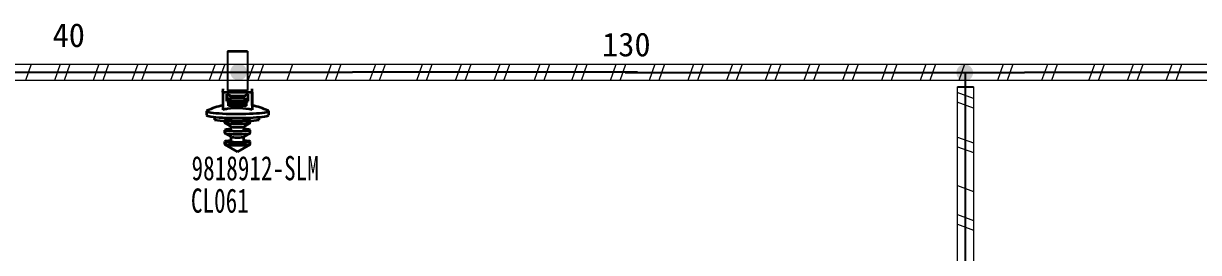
# Model space of a CAD drawing. Header units: millimetres. Extents: x 17 to 3784, y 12 to 1382.
# Drawn here: x 1948.8 to 2020.3, y 1071.8 to 1085.7 of the extents above; entities that cross this region are included whole.
import ezdxf

# ---------------------------------------------------------------- set-up
doc = ezdxf.new("R2010")
doc.units = ezdxf.units.MM
doc.layers.add('ENT', color=7, linetype='Continuous', lineweight=18)
doc.layers.add('粗实线层', color=7, linetype='Continuous', lineweight=35)
doc.styles.add('FangSong_GB2312_Style', font='simfang.ttf')
doc.styles.add('foton', font='', dxfattribs={"width": 0.7})
doc.styles.get('foton').set_extended_font_data('宋体')

msp = doc.modelspace()

# ---------------------------------------------------------------- hatches: boundary and pattern name
h = msp.add_hatch(color=0)
edge = h.paths.add_edge_path(flags=0)
edge.add_arc((1961.893, 1082.795), 0.507, 180, 540)
h = msp.add_hatch(color=0)
edge = h.paths.add_edge_path(flags=0)
edge.add_arc((2006.061, 1082.753), 0.507, 180, 540)

# ---------------------------------------------------------------- linework, layer by layer
at = {"color": 0}
for p, q in [((1961.215, 1084.056), (1961.219, 1081.666)), ((1962.438, 1084.055), (1962.437, 1081.666))]:
    msp.add_line(p, q, dxfattribs=at)
at = {"color": 0, "lineweight": 35, "ltscale": 0.137499}
for p, q in [((1961.215, 1084.056), (1962.438, 1084.055)), ((1961.219, 1081.666), (1962.437, 1081.666))]:
    msp.add_line(p, q, dxfattribs=at)
at = {"color": 0, "lineweight": 35, "ltscale": 0.021804}
for p, q in [((1960.939, 1081.579), (1960.947, 1081.772)), ((1962.711, 1081.578), (1962.719, 1081.771)), ((1961.191, 1081.22), (1961.183, 1081.027)), ((1961.279, 1081.22), (1961.271, 1081.027)), ((1961.279, 1080.933), (1961.271, 1080.74)), ((1962.387, 1081.22), (1962.379, 1081.027))]:
    msp.add_line(p, q, dxfattribs=at)
at = {"color": 0, "lineweight": 35, "ltscale": 0.199999}
msp.add_line((1960.939, 1081.579), (1962.711, 1081.578), dxfattribs=at)
at = {"color": 0, "lineweight": 35, "ltscale": 0.120856}
for p, q in [((1960.939, 1081.579), (1960.939, 1080.508)), ((1962.711, 1081.578), (1962.711, 1080.508))]:
    msp.add_line(p, q, dxfattribs=at)
at = {"color": 0, "lineweight": 35, "ltscale": 0.047321}
for p, q in [((1961.183, 1081.027), (1961.183, 1081.446)), ((1962.467, 1081.027), (1962.467, 1081.446))]:
    msp.add_line(p, q, dxfattribs=at)
at = {"color": 0, "lineweight": 35, "ltscale": 0.014999}
msp.add_line((1961.315, 1081.446), (1961.183, 1081.446), dxfattribs=at)
at = {"color": 0, "lineweight": 35, "ltscale": 0.025537}
msp.add_line((1961.191, 1081.22), (1961.191, 1081.446), dxfattribs=at)
at = {"color": 0, "lineweight": 35, "ltscale": 0.012451}
for p, q in [((1961.315, 1081.446), (1961.315, 1081.336)), ((1962.334, 1081.446), (1962.334, 1081.336)), ((1961.381, 1081.012), (1961.381, 1080.901)), ((1962.267, 1081.011), (1962.267, 1080.901))]:
    msp.add_line(p, q, dxfattribs=at)
at = {"color": 0, "lineweight": 35, "ltscale": 0.012463}
msp.add_line((1962.339, 1081.446), (1962.334, 1081.336), dxfattribs=at)
at = {"color": 0, "lineweight": 35, "ltscale": 0.015}
msp.add_line((1962.467, 1081.446), (1962.334, 1081.446), dxfattribs=at)
at = {"color": 0, "lineweight": 35, "ltscale": 0.113794}
msp.add_line((1962.719, 1080.763), (1962.719, 1081.771), dxfattribs=at)
msp.add_line((2005.617, 1081.893), (2006.594, 1081.893))
at = {"color": 0, "lineweight": 35, "ltscale": 0.010001}
for p, q in [((1961.183, 1081.027), (1961.271, 1081.027)), ((1962.379, 1081.027), (1962.467, 1081.027))]:
    msp.add_line(p, q, dxfattribs=at)
at = {"color": 0, "lineweight": 35, "ltscale": 0.01}
msp.add_line((1961.191, 1081.22), (1961.279, 1081.22), dxfattribs=at)
at = {"color": 0, "lineweight": 35, "ltscale": 0.032373}
for p, q in [((1961.271, 1080.74), (1961.271, 1081.027)), ((1961.279, 1080.933), (1961.279, 1081.22))]:
    msp.add_line(p, q, dxfattribs=at)
at = {"color": 0, "lineweight": 35, "ltscale": 0.124999}
msp.add_line((1962.379, 1080.74), (1961.271, 1080.74), dxfattribs=at)
at = {"color": 0, "lineweight": 35, "ltscale": 0.01149}
msp.add_line((1961.381, 1080.933), (1961.279, 1080.933), dxfattribs=at)
at = {"color": 0, "lineweight": 35, "ltscale": 0.114999}
msp.add_line((1962.334, 1081.336), (1961.315, 1081.336), dxfattribs=at)
at = {"color": 0, "lineweight": 35, "ltscale": 0.002181}
for p, q in [((1961.382, 1081.031), (1961.381, 1081.012)), ((1962.268, 1081.031), (1962.267, 1081.011))]:
    msp.add_line(p, q, dxfattribs=at)
at = {"color": 0, "lineweight": 35, "ltscale": 0.099998}
for p, q in [((1961.381, 1081.012), (1962.267, 1081.011)), ((1961.381, 1080.901), (1962.267, 1080.901))]:
    msp.add_line(p, q, dxfattribs=at)
at = {"color": 0, "lineweight": 35, "ltscale": 0.1}
for p, q in [((1961.382, 1081.211), (1962.268, 1081.211)), ((1961.385, 1080.818), (1962.271, 1080.817))]:
    msp.add_line(p, q, dxfattribs=at)
at = {"color": 0, "lineweight": 35, "ltscale": 0.000439834}
msp.add_line((1961.382, 1081.211), (1961.382, 1081.208), dxfattribs=at)
at = {"color": 0, "lineweight": 35, "ltscale": 0.099999}
for p, q in [((1961.382, 1081.208), (1962.268, 1081.207)), ((1961.382, 1081.031), (1962.268, 1081.031))]:
    msp.add_line(p, q, dxfattribs=at)
at = {"color": 0, "lineweight": 35, "ltscale": 0.019922}
for p, q in [((1961.382, 1081.208), (1961.382, 1081.031)), ((1962.268, 1081.207), (1962.268, 1081.031))]:
    msp.add_line(p, q, dxfattribs=at)
at = {"color": 0, "lineweight": 35, "ltscale": 0.009468}
msp.add_line((1961.384, 1080.901), (1961.385, 1080.818), dxfattribs=at)
at = {"color": 0, "lineweight": 35, "ltscale": 0.001513}
msp.add_line((1962.267, 1080.901), (1962.27, 1080.914), dxfattribs=at)
at = {"color": 0, "lineweight": 35, "ltscale": 0.018183}
msp.add_line((1962.269, 1081.05), (1962.268, 1081.211), dxfattribs=at)
at = {"color": 0, "lineweight": 35, "ltscale": 0.000439867}
msp.add_line((1962.268, 1081.211), (1962.268, 1081.207), dxfattribs=at)
at = {"color": 0, "lineweight": 35, "ltscale": 0.002853}
msp.add_line((1962.27, 1081.075), (1962.269, 1081.05), dxfattribs=at)
at = {"color": 0, "lineweight": 35, "ltscale": 0.023842}
msp.add_line((1962.273, 1080.856), (1962.27, 1081.067), dxfattribs=at)
at = {"color": 0, "lineweight": 35, "ltscale": 0.010273}
msp.add_line((1962.27, 1080.908), (1962.271, 1080.817), dxfattribs=at)
at = {"color": 0, "lineweight": 35, "ltscale": 0.004356}
msp.add_line((1962.271, 1080.817), (1962.273, 1080.856), dxfattribs=at)
at = {"color": 0, "lineweight": 35, "ltscale": 0.012045}
msp.add_line((1962.379, 1080.933), (1962.272, 1080.933), dxfattribs=at)
at = {"color": 0, "lineweight": 35, "ltscale": 0.032379}
msp.add_line((1962.379, 1080.74), (1962.379, 1081.027), dxfattribs=at)
at = {"color": 0, "lineweight": 35, "ltscale": 0.009064}
msp.add_line((1962.387, 1081.22), (1962.467, 1081.22), dxfattribs=at)
at = {"color": 0, "lineweight": 35, "ltscale": 0.027679}
for p, q in [((1959.946, 1080.418), (1959.946, 1080.173)), ((1963.712, 1080.418), (1963.712, 1080.173))]:
    msp.add_line(p, q, dxfattribs=at)
at = {"color": 0, "lineweight": 35, "ltscale": 0.02207}
for p, q in [((1961.448, 1079.817), (1961.448, 1080.012)), ((1962.21, 1079.817), (1962.21, 1080.012))]:
    msp.add_line(p, q, dxfattribs=at)
at = {"color": 0, "lineweight": 35, "ltscale": 0.01853}
msp.add_line((1961.054, 1079.712), (1961.054, 1079.876), dxfattribs=at)
at = {"color": 0, "lineweight": 35, "ltscale": 0.019769}
for p, q in [((1961.054, 1079.092), (1961.054, 1079.267)), ((1962.604, 1079.092), (1962.604, 1079.267))]:
    msp.add_line(p, q, dxfattribs=at)
at = {"color": 0, "lineweight": 35, "ltscale": 0.051177}
msp.add_line((1961.452, 1079.471), (1961.062, 1079.702), dxfattribs=at)
at = {"color": 0, "lineweight": 35, "ltscale": 0.029858}
for p, q in [((1961.448, 1079.208), (1961.448, 1079.473)), ((1962.21, 1079.208), (1962.21, 1079.473))]:
    msp.add_line(p, q, dxfattribs=at)
at = {"color": 0, "lineweight": 35, "ltscale": 0.051178}
msp.add_line((1962.206, 1079.471), (1962.596, 1079.702), dxfattribs=at)
at = {"color": 0, "lineweight": 35, "ltscale": 0.018536}
msp.add_line((1962.604, 1079.712), (1962.604, 1079.876), dxfattribs=at)
at = {"color": 0, "lineweight": 35, "ltscale": 0.017883}
for p, q in [((1961.054, 1078.41), (1961.054, 1078.568)), ((1962.604, 1078.41), (1962.604, 1078.568))]:
    msp.add_line(p, q, dxfattribs=at)
at = {"color": 0, "lineweight": 35, "ltscale": 0.051179}
for p, q in [((1961.452, 1078.851), (1961.062, 1079.082)), ((1962.206, 1078.851), (1962.596, 1079.082))]:
    msp.add_line(p, q, dxfattribs=at)
at = {"color": 0, "lineweight": 35, "ltscale": 0.032245}
for p, q in [((1961.448, 1078.568), (1961.448, 1078.854)), ((1962.21, 1078.568), (1962.21, 1078.854))]:
    msp.add_line(p, q, dxfattribs=at)
at = {"color": 0, "lineweight": 35, "ltscale": 0.100609}
msp.add_line((1961.829, 1077.946), (1961.062, 1078.4), dxfattribs=at)
at = {"color": 0, "lineweight": 35, "ltscale": 0.10061}
msp.add_line((1961.829, 1077.946), (1962.596, 1078.4), dxfattribs=at)
at = {"color": 7, "linetype": 'Continuous', "lineweight": 0}
for points in [[(1947.633, 1083.267), (1949.987, 1083.268)], [(1949.281, 1083.268), (1948.928, 1082.287)], [(1949.987, 1083.267), (1952.342, 1083.268)], [(1951.047, 1083.268), (1950.694, 1082.287)], [(1951.635, 1083.268), (1951.282, 1082.287)], [(1952.342, 1083.267), (1954.696, 1083.268)], [(1953.401, 1083.268), (1953.048, 1082.287)], [(1953.99, 1083.268), (1953.637, 1082.287)], [(1954.696, 1083.267), (1957.05, 1083.268)], [(1955.756, 1083.268), (1955.402, 1082.287)], [(1956.344, 1083.268), (1955.991, 1082.287)], [(1957.05, 1083.267), (1959.405, 1083.268)], [(1958.11, 1083.268), (1957.757, 1082.287)], [(1958.699, 1083.268), (1958.345, 1082.287)], [(1959.405, 1083.267), (1961.759, 1083.268)], [(1960.464, 1083.268), (1960.111, 1082.287)], [(1961.053, 1083.268), (1960.7, 1082.287)], [(1961.759, 1083.267), (1964.114, 1083.268)], [(1962.819, 1083.268), (1962.465, 1082.287)], [(1963.407, 1083.268), (1963.054, 1082.287)], [(1964.114, 1083.267), (1966.468, 1083.268)], [(1965.173, 1083.268), (1964.82, 1082.287)], [(1966.468, 1083.267), (1968.822, 1083.268)], [(1967.527, 1083.268), (1967.174, 1082.287)], [(1968.116, 1083.268), (1967.764, 1082.287)], [(1968.822, 1083.268), (1971.177, 1083.268)], [(1969.882, 1082.299), (1970.235, 1083.28)], [(1970.471, 1082.299), (1970.824, 1083.28)], [(1971.022, 1083.268), (1974.384, 1083.268)], [(1972.736, 1082.287), (1973.09, 1083.268)], [(1973.325, 1082.287), (1973.678, 1083.268)], [(1974.384, 1083.268), (1976.739, 1083.268)], [(1975.091, 1082.287), (1975.444, 1083.268)], [(1975.679, 1082.287), (1976.032, 1083.268)], [(1976.739, 1083.268), (1979.093, 1083.268)], [(1977.445, 1082.287), (1977.798, 1083.268)], [(1978.034, 1082.287), (1978.387, 1083.268)], [(1979.093, 1083.268), (1981.447, 1083.268)], [(1979.887, 1082.307), (1980.24, 1083.288)], [(1980.476, 1082.307), (1980.829, 1083.288)], [(1981.447, 1083.268), (1983.802, 1083.268)], [(1982.154, 1082.287), (1982.507, 1083.268)], [(1982.742, 1082.287), (1983.096, 1083.268)], [(1983.802, 1083.268), (1986.156, 1083.268)], [(1984.508, 1082.287), (1984.861, 1083.268)], [(1985.097, 1082.287), (1985.45, 1083.268)], [(1986.158, 1083.265), (1988.512, 1083.266)], [(1987.217, 1083.266), (1986.864, 1082.285)], [(1987.806, 1083.266), (1987.453, 1082.285)], [(1988.512, 1083.265), (1990.867, 1083.266)], [(1989.572, 1083.266), (1989.218, 1082.285)], [(1990.16, 1083.266), (1989.807, 1082.285)], [(1990.867, 1083.265), (1993.221, 1083.266)], [(1991.926, 1083.266), (1991.573, 1082.285)], [(1992.515, 1083.266), (1992.161, 1082.285)], [(1993.221, 1083.265), (1995.575, 1083.266)], [(1994.28, 1083.266), (1993.927, 1082.285)], [(1994.869, 1083.266), (1994.516, 1082.285)], [(1995.575, 1083.265), (1997.93, 1083.266)], [(1996.635, 1083.266), (1996.282, 1082.285)], [(1997.223, 1083.266), (1996.87, 1082.285)], [(1997.93, 1083.265), (2000.284, 1083.266)], [(1998.989, 1083.266), (1998.636, 1082.285)], [(1999.578, 1083.266), (1999.224, 1082.285)], [(2000.284, 1083.265), (2002.638, 1083.266)], [(2001.343, 1083.266), (2000.99, 1082.285)], [(2001.932, 1083.266), (2001.579, 1082.285)], [(2002.638, 1083.265), (2004.993, 1083.266)], [(2003.698, 1083.266), (2003.345, 1082.285)], [(2004.286, 1083.266), (2003.933, 1082.285)], [(2004.993, 1083.265), (2007.347, 1083.266)], [(2006.052, 1083.266), (2005.699, 1082.285)], [(2007.347, 1083.265), (2009.701, 1083.266)], [(2008.406, 1083.266), (2008.053, 1082.285)], [(2008.995, 1083.266), (2008.643, 1082.285)], [(2009.701, 1083.266), (2012.056, 1083.266)], [(2010.761, 1082.297), (2011.115, 1083.278)], [(2011.35, 1082.297), (2011.703, 1083.278)], [(2011.901, 1083.266), (2015.263, 1083.266)], [(2013.615, 1082.285), (2013.969, 1083.266)], [(2014.204, 1082.285), (2014.557, 1083.266)], [(2015.263, 1083.266), (2017.618, 1083.266)], [(2015.97, 1082.285), (2016.323, 1083.266)], [(2016.558, 1082.285), (2016.912, 1083.266)], [(2017.618, 1083.266), (2019.972, 1083.266)], [(2018.324, 1082.285), (2018.677, 1083.266)], [(2018.913, 1082.285), (2019.266, 1083.266)], [(2019.972, 1083.266), (2022.327, 1083.266)], [(1949.987, 1082.289), (1947.633, 1082.287)], [(1952.342, 1082.289), (1949.987, 1082.287)], [(1954.696, 1082.289), (1952.342, 1082.287)], [(1957.05, 1082.289), (1954.696, 1082.287)], [(1959.405, 1082.289), (1957.05, 1082.287)], [(1961.759, 1082.289), (1959.405, 1082.287)], [(1964.114, 1082.289), (1961.759, 1082.287)], [(1966.468, 1082.289), (1964.114, 1082.287)], [(1968.822, 1082.289), (1966.468, 1082.287)], [(1971.177, 1082.287), (1968.822, 1082.287)], [(1974.384, 1082.287), (1970.941, 1082.287)], [(1976.739, 1082.287), (1974.384, 1082.287)], [(1979.093, 1082.287), (1976.739, 1082.287)], [(1981.447, 1082.287), (1979.093, 1082.287)], [(1983.802, 1082.287), (1981.447, 1082.287)], [(1986.156, 1082.287), (1983.802, 1082.287)], [(1988.512, 1082.286), (1986.158, 1082.285)], [(1990.867, 1082.286), (1988.512, 1082.285)], [(1993.221, 1082.286), (1990.867, 1082.285)], [(1995.575, 1082.286), (1993.221, 1082.285)], [(1997.93, 1082.286), (1995.575, 1082.285)], [(2000.284, 1082.286), (1997.93, 1082.285)], [(2002.638, 1082.286), (2000.284, 1082.285)], [(2004.993, 1082.286), (2002.638, 1082.285)], [(2007.347, 1082.286), (2004.993, 1082.285)], [(2009.701, 1082.286), (2007.347, 1082.285)], [(2012.056, 1082.285), (2009.701, 1082.285)], [(2015.263, 1082.285), (2011.82, 1082.285)], [(2017.618, 1082.285), (2015.263, 1082.285)], [(2019.972, 1082.285), (2017.618, 1082.285)], [(2022.327, 1082.285), (2019.972, 1082.285)], [(2006.586, 1081.197), (2005.605, 1081.55)], [(2005.617, 1079.548), (2005.617, 1081.902)], [(2006.598, 1081.902), (2006.598, 1079.548)], [(2006.586, 1080.608), (2005.605, 1080.961)], [(2005.618, 1077.194), (2005.617, 1079.548)], [(2006.596, 1079.548), (2006.598, 1077.194)], [(2005.617, 1078.842), (2006.598, 1078.49)], [(2005.617, 1078.253), (2006.598, 1077.9)], [(2005.618, 1074.839), (2005.617, 1077.194)], [(2006.596, 1077.194), (2006.598, 1074.839)], [(2005.617, 1075.899), (2006.598, 1075.545)], [(2005.618, 1072.485), (2005.617, 1074.839)], [(2006.596, 1074.839), (2006.598, 1072.485)], [(2005.617, 1074.133), (2006.598, 1073.78)], [(2005.617, 1073.544), (2006.598, 1073.191)], [(2005.618, 1070.13), (2005.617, 1072.485)], [(2006.596, 1072.485), (2006.598, 1070.13)]]:
    msp.add_lwpolyline(points, dxfattribs=at)
at = {"color": 7, "linetype": 'Continuous', "lineweight": 25}
for points in [[(1944.526, 1082.778), (1968.822, 1082.778)], [(1986.162, 1082.778), (1968.822, 1082.778)], [(1985.405, 1082.775), (2009.701, 1082.775)], [(2006.107, 1055.252), (2006.107, 1082.771)], [(2027.041, 1082.775), (2009.701, 1082.775)]]:
    msp.add_lwpolyline(points, dxfattribs=at)
at = {"color": 7, "linetype": 'Continuous', "lineweight": 13}
for points in [[(1968.822, 1082.778), (1945.312, 1082.778)], [(1986.154, 1082.778), (1968.822, 1082.778)], [(2009.701, 1082.775), (1986.191, 1082.775)], [(2027.033, 1082.775), (2009.701, 1082.775)], [(2006.107, 1079.548), (2006.107, 1056.037)]]:
    msp.add_lwpolyline(points, dxfattribs=at)
at = {"color": 0, "lineweight": 35}
msp.add_lwpolyline([(1962.716, 1080.764), (1962.716, 1080.764), (1962.716, 1080.763), (1962.716, 1080.756), (1962.711, 1080.508)], dxfattribs=at)
for centre, radius, start, end in [((1961.829, 1076.423), 4.43, 101.59256, 114.68064), ((1961.829, 1076.424), 4.43, 65.32043, 78.44492), ((1961.823, 1076.297), 4.303, 98.06077, 101.8594), ((1961.824, 1076.295), 4.305, 78.10641, 98.06008)]:
    msp.add_arc(centre, radius, start, end, dxfattribs=at)
for centre, major_axis, ratio, start_param, end_param in [((1962.27, 1080.855), (0, 0.221), 0.00373, 5.995159, 6.283185), ((1962.27, 1080.855), (0, 0.221), 0.00373, 0, 0.087245), ((1962.27, 1080.693), (0, 0.221), 0.00373, 6.048679, 6.283185), ((1961.829, 1080.418), (1.883, 0), 0.087133, 2.954112, 3.141636), ((1961.829, 1080.418), (1.883, 0), 0.087133, 3.141636, 4.208645), ((1961.829, 1080.173), (-1.883, 0), 0.087133, 0, 1.067052), ((1961.829, 1080.418), (-1.883, 0), 0.087133, 1.067052, 3.141614), ((1961.829, 1080.173), (1.883, 0), 0.087133, 4.208645, 6.279441), ((1961.829, 1079.876), (-0.775, 0), 0.087133, 5.225993, 6.283145), ((1961.829, 1080.018), (-0.381, 0), 0.087133, 0.183505, 2.958112), ((1961.829, 1079.876), (-0.775, 0), 0.087133, 3.141552, 4.198784), ((1961.829, 1080.418), (-1.883, 0), 0.087133, 3.141614, 3.329066), ((1961.829, 1080.173), (-1.883, 0), 0.087133, 3.137849, 3.141636), ((1961.829, 1079.876), (-0.775, 0), 0.087133, 6.283145, 6.429275), ((1961.829, 1079.712), (-0.775, 0), 0.087133, 6.283145, 6.429275), ((1961.829, 1079.267), (-0.775, 0), 0.087133, 5.225993, 6.283145), ((1961.829, 1079.267), (-0.775, 0), 0.087133, 6.283145, 6.429275), ((1961.829, 1079.876), (-0.775, 0), 0.087133, 0.14609, 2.995504), ((1961.829, 1079.712), (-0.775, 0), 0.087133, 0.14609, 2.995504), ((1961.829, 1079.267), (-0.775, 0), 0.087133, 0.14609, 2.995504), ((1961.829, 1079.475), (-0.381, 0), 0.087133, 0.14609, 2.995504), ((1961.829, 1079.267), (-0.775, 0), 0.087133, 3.141552, 4.198784), ((1961.829, 1079.876), (-0.775, 0), 0.087133, 2.995504, 3.141552), ((1961.829, 1079.712), (-0.775, 0), 0.087133, 2.995504, 3.141552), ((1961.829, 1079.267), (-0.775, 0), 0.087133, 2.995504, 3.141552), ((1961.829, 1079.092), (-0.775, 0), 0.087133, 6.283145, 6.429275), ((1961.829, 1078.568), (-0.775, 0), 0.087133, 5.225993, 6.283145), ((1961.829, 1078.568), (-0.775, 0), 0.087133, 6.283145, 9.424737), ((1961.829, 1079.092), (-0.775, 0), 0.087133, 0.14609, 2.995504), ((1961.829, 1078.568), (-0.381, 0), 0.087133, 6.283145, 7.350238), ((1961.829, 1078.856), (-0.381, 0), 0.087133, 0.14609, 2.995504), ((1961.829, 1078.568), (-0.381, 0), 0.087133, 1.067052, 3.141552), ((1961.829, 1078.568), (-0.775, 0), 0.087133, 3.141552, 4.198784), ((1961.829, 1079.092), (-0.775, 0), 0.087133, 2.995504, 3.141552), ((1961.829, 1078.41), (-0.775, 0), 0.087133, 6.283145, 6.429275), ((1961.829, 1078.41), (-0.775, 0), 0.087133, 0.14609, 2.995504), ((1961.829, 1078.41), (-0.775, 0), 0.087133, 2.995504, 3.141552)]:
    msp.add_ellipse(centre, major_axis=major_axis, ratio=ratio, start_param=start_param, end_param=end_param, dxfattribs=at)
at = {"layer": '粗实线层', "color": 0}
for p, q in [((1960.423, 1080.064), (1960.423, 1079.89)), ((1963.151, 1079.898), (1963.151, 1080.056))]:
    msp.add_line(p, q, dxfattribs=at)
msp.add_arc((1961.752, 1090.667), 10.859, 262.96956, 277.40287, dxfattribs=at)

# ---------------------------------------------------------------- texts
at = {"color": 7, "linetype": 'Continuous', "style": 'FangSong_GB2312_Style'}
for s, p in [('40', (1950.578, 1084.314)), ('130', (1984.002, 1083.747))]:
    msp.add_text(s, height=1.4467, dxfattribs=at).set_placement(p)
at = {"layer": 'ENT', "color": 0, "char_height": 1.47221, "width": 159.91709, "attachment_point": 1, "style": 'foton'}
for s, insert in [('{\\T1.004;9818912-SLM}', (1959.032, 1077.691)), ('{\\T1.004;CL061}', (1958.996, 1075.72))]:
    msp.add_mtext(s, dxfattribs=dict(at, insert=insert))

doc.saveas('drawing.dxf')
